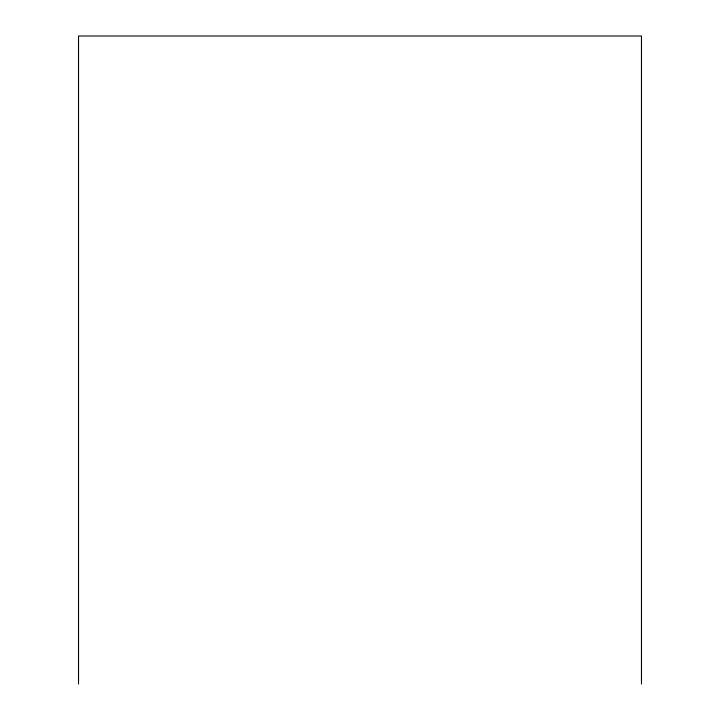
<?xml version="1.0" encoding="UTF-8"?>
<svg xmlns="http://www.w3.org/2000/svg" width="720" height="720" viewBox="0 0 720 720"><rect width="100%" height="100%" fill="white"/><g stroke="black" fill="none" stroke-linecap="round" stroke-linejoin="round"><path stroke-width="1.08" d="M641.475 684L641.475 36L78.525 36L78.525 684"/></g></svg>
